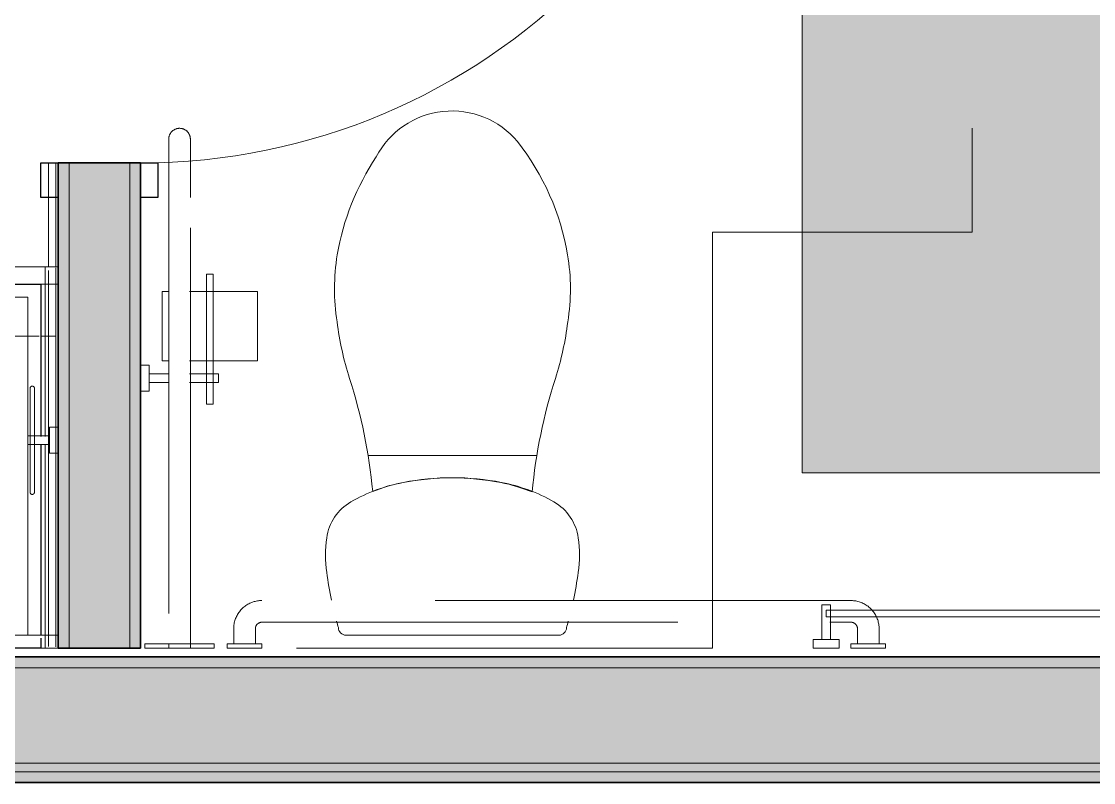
# Model space of a CAD drawing. Header units: inches. Extents: x 6 to 8416, y -388 to 6104.
# Drawn here: x 6377.9 to 6439.8, y 1568.9 to 1612.9 of the extents above; entities that cross this region are included whole.
import ezdxf

# ---------------------------------------------------------------- set-up
doc = ezdxf.new("R2010")
doc.units = ezdxf.units.IN
doc.header["$MEASUREMENT"] = 0
doc.linetypes.add('Dash 1_16_', pattern=[48, 24, -24])
doc.linetypes.add('Hidden 1_16_', pattern=[36, 24, -12])
for name, color, linetype, lineweight in [('A-DOOR', 31, 'Continuous', 18), ('A-DOOR-FRAM', 31, 'Continuous', 25), ('A-GENM', 13, 'Continuous', 18), ('A-ROOM', 32, 'Continuous', 13), ('A-WALL', 113, 'Continuous', 25), ('A-WALL-PATT', 111, 'Continuous', 35), ('I-WALL', 2, 'Continuous', 25), ('P-SANR-FIXT', 6, 'Continuous', 18), ('Q-CASE', 31, 'Continuous', 18), ('Q-SPCQ', 91, 'Continuous', 18)]:
    doc.layers.add(name, color=color, linetype=linetype, lineweight=lineweight)

# ---------------------------------------------------------------- blocks, each defined once
blk = doc.blocks.new('PL BA Toilet-Unit-Two Piece-ICC ADA-AM - ICC Type B_ Front _ Side Approach_ Swing Up Bar-V585-LEVEL 3 - PLAN Copy 1 Copy 1')
at = {"layer": 'A-GENM', "linetype": 'Hidden 1_16_', "lineweight": 9}
for p, q in [((48, 66), (48, 24)), ((0, 64), (0, 28)), ((0, 28), (0, 26)), ((0, 26), (0, 0)), ((33, 24), (33, 0)), ((33, 24), (48, 24)), ((33, 0), (0, 0))]:
    blk.add_line(p, q, dxfattribs=at)
blk = doc.blocks.new('z Nested-Toilet-2 Piece - z Nested-Toilet-2 Piece-2223281-LEVEL 3 - PLAN Copy 1 Copy 1')
at = {"layer": 'P-SANR-FIXT'}
for p, q in [((6.142, -0.75), (-6.142, -0.75)), ((-4.871, -11.127), (4.871, -11.127))]:
    blk.add_line(p, q, dxfattribs=at)
for centre, radius, start, end in [((15.604, -7.568), 23.085, 163.96347, 164.9127), ((-6.142, -1.191), 0.441, 90, 180), ((6.142, -1.191), 0.441, 360, 90), ((-15.604, -7.568), 23.085, 15.0873, 16.03653), ((15.604, -7.568), 23.085, 168, 172.03653), ((-15.604, -7.568), 23.085, 7.96347, 12), ((-0.11, -5.37), 7.218, 172.03653, 187.96347), ((0.11, -5.37), 7.218, 352.03653, 7.96347), ((-4.438, -5.975), 2.848, 187.96347, 240.03653), ((4.438, -5.975), 2.848, 299.96347, 352.03653), ((-1.009, -0.027), 9.713, 240.03653, 259.16223), ((1.009, -0.027), 9.713, 280.83777, 299.96347), ((-35.243, -6.16), 30.776, 342.20163, 354.66929), ((-0.935, -0.044), 9.694, 247.78695, 259.00274), ((1.014, -0.023), 9.709, 280.88948, 291.6938), ((35.243, -6.16), 30.776, 185.37772, 197.79837), ((0, 4.969), 14.81, 258.96223, 281.03777), ((0.023, 4.972), 14.801, 259.06665, 281.00376), ((10.95, -20.977), 17.735, 162.23796, 173.05026), ((-10.95, -20.977), 17.735, 6.94974, 17.76204), ((5.191, -20.738), 11.999, 170.85857, 189.41128), ((-5.191, -20.738), 11.999, 350.58872, 9.14143), ((7.716, -20.256), 14.569, 189.65703, 218.04413), ((-7.716, -20.256), 14.569, 326.24483, 350.34297), ((0.025, -26.068), 4.932, 219.93666, 332.42756)]:
    blk.add_arc(centre, radius, start, end, dxfattribs=at)
blk = doc.blocks.new('z Nested-Toilet Grab Bars - z Nested-Toilet Grab Bars-V586-LEVEL 3 - PLAN Copy 1 Copy 1')
at = {"layer": 'A-GENM', "linetype": 'Dash 1_16_', "lineweight": 9}
for p, q in [((-41, 0), (-43, 0)), ((-41, 0), (-43, 0)), ((-5, 0), (-7, 0)), ((-5, 0), (-7, 0)), ((-2.854, 0), (-4.25, 0)), ((-4.25, 0), (-0.25, 0)), ((-4.25, 0), (-4.25, -0.25)), ((-4.25, 0), (-4.25, -0.25)), ((-2.854, 0), (-2.875, 0)), ((-2.25, 0), (-2.875, 0)), ((-2.25, 0), (-2.875, 0)), ((-2.854, 0), (-2.875, 0)), ((-2.791, 0), (-2.854, 0)), ((-2.791, 0), (-2.854, 0)), ((-2.692, 0), (-2.791, 0)), ((-2.692, 0), (-2.791, 0)), ((-2.562, 0), (-2.692, 0)), ((-2.562, 0), (-2.692, 0)), ((-2.412, 0), (-2.562, 0)), ((-2.412, 0), (-2.562, 0)), ((-2.25, 0), (-2.412, 0)), ((-2.25, 0), (-2.412, 0)), ((-2.088, 0), (-2.25, 0)), ((-1.625, 0), (-2.25, 0)), ((-1.625, 0), (-2.25, 0)), ((-2.088, 0), (-2.25, 0)), ((-1.937, 0), (-2.088, 0)), ((-1.937, 0), (-2.088, 0)), ((-1.808, 0), (-1.937, 0)), ((-1.808, 0), (-1.937, 0)), ((-1.709, 0), (-1.808, 0)), ((-1.709, 0), (-1.808, 0)), ((-1.646, 0), (-1.709, 0)), ((-1.646, 0), (-1.709, 0)), ((-0.25, 0), (-1.646, 0)), ((-1.625, 0), (-1.646, 0)), ((-1.625, 0), (-1.646, 0)), ((-0.25, 0), (-0.25, -0.25)), ((-0.25, -0.25), (-0.25, 0)), ((-43, 0), (-43, -0.25)), ((-43, -0.25), (-41, -0.25)), ((-43, -0.25), (-41, -0.25)), ((-42.625, -0.25), (-42.625, -1.125)), ((-41.375, -0.25), (-42.625, -0.25)), ((-41.375, -0.25), (-42.625, -0.25)), ((-41.375, -1.125), (-41.375, -0.25)), ((-41, -0.25), (-41, 0)), ((-7, 0), (-7, -0.25)), ((-7, -0.25), (-5, -0.25)), ((-7, -0.25), (-5, -0.25)), ((-6.625, -0.25), (-6.625, -1.125)), ((-5.375, -0.25), (-6.625, -0.25)), ((-5.375, -0.25), (-6.625, -0.25)), ((-5.375, -1.125), (-5.375, -0.25)), ((-5, -0.25), (-5, 0)), ((-0.25, -0.25), (-4.25, -0.25)), ((-4.25, -0.25), (-2.854, -0.25)), ((-2.875, 0), (-2.875, -0.25)), ((-2.875, 0), (-2.875, -0.25)), ((-2.875, -0.25), (-2.875, -26)), ((-2.875, -0.25), (-2.875, -26)), ((-1.647, -0.25), (-0.25, -0.25)), ((-1.625, -0.25), (-1.625, 0)), ((-1.625, -0.25), (-1.625, 0)), ((-1.625, -26), (-1.625, -0.25)), ((-1.625, -26), (-1.625, -0.25)), ((-42.47, -1.817), (-42.441, -1.875)), ((-39.779, -1.5), (-41, -1.5)), ((-7, -1.5), (-39.346, -1.5)), ((-42.441, -1.875), (-42.41, -1.932)), ((-42.41, -1.932), (-42.377, -1.988)), ((-42.377, -1.988), (-42.341, -2.043)), ((-42.341, -2.043), (-42.303, -2.095)), ((-42.303, -2.095), (-42.264, -2.147)), ((-42.264, -2.147), (-42.222, -2.197)), ((-41, -2.75), (-7, -2.75))]:
    blk.add_line(p, q, dxfattribs=at)
at = {"layer": 'A-GENM', "linetype": 'Dash 1_16_', "lineweight": 9, "flags": 128}
for points in [[(-42.625, -1.125), (-42.624, -1.19), (-42.62, -1.255), (-42.613, -1.32), (-42.604, -1.384), (-42.593, -1.448), (-42.578, -1.511), (-42.562, -1.574), (-42.543, -1.636), (-42.521, -1.697), (-42.497, -1.758), (-42.47, -1.817)], [(-41, -1.5), (-41.015, -1.5), (-41.03, -1.499), (-41.045, -1.497), (-41.06, -1.495), (-41.075, -1.493), (-41.089, -1.489), (-41.104, -1.485), (-41.118, -1.481), (-41.132, -1.476), (-41.146, -1.47), (-41.16, -1.464), (-41.173, -1.458), (-41.186, -1.45), (-41.199, -1.443), (-41.212, -1.435), (-41.224, -1.426), (-41.236, -1.417), (-41.247, -1.407), (-41.258, -1.397), (-41.269, -1.386), (-41.279, -1.375), (-41.289, -1.364), (-41.298, -1.352), (-41.307, -1.34), (-41.316, -1.328), (-41.323, -1.315), (-41.331, -1.302), (-41.338, -1.288), (-41.344, -1.275), (-41.35, -1.261), (-41.355, -1.247), (-41.359, -1.233), (-41.363, -1.218), (-41.367, -1.203), (-41.37, -1.189), (-41.372, -1.174), (-41.373, -1.159), (-41.375, -1.144), (-41.375, -1.129), (-41.375, -1.125)], [(-6.625, -1.125), (-6.625, -1.14), (-6.626, -1.155), (-6.628, -1.17), (-6.63, -1.185), (-6.632, -1.2), (-6.636, -1.214), (-6.64, -1.229), (-6.644, -1.243), (-6.649, -1.257), (-6.655, -1.271), (-6.661, -1.285), (-6.667, -1.298), (-6.675, -1.311), (-6.682, -1.324), (-6.69, -1.337), (-6.699, -1.349), (-6.708, -1.361), (-6.718, -1.372), (-6.728, -1.383), (-6.739, -1.394), (-6.75, -1.404), (-6.761, -1.414), (-6.773, -1.423), (-6.785, -1.432), (-6.797, -1.441), (-6.81, -1.448), (-6.823, -1.456), (-6.837, -1.463), (-6.85, -1.469), (-6.864, -1.475), (-6.878, -1.48), (-6.892, -1.484), (-6.907, -1.488), (-6.922, -1.492), (-6.936, -1.495), (-6.951, -1.497), (-6.966, -1.498), (-6.981, -1.5), (-6.996, -1.5), (-7, -1.5)], [(-7, -2.75), (-6.935, -2.749), (-6.87, -2.745), (-6.805, -2.738), (-6.741, -2.729), (-6.677, -2.718), (-6.614, -2.703), (-6.551, -2.687), (-6.489, -2.668), (-6.428, -2.646), (-6.367, -2.622), (-6.308, -2.595), (-6.25, -2.566), (-6.193, -2.535), (-6.137, -2.502), (-6.082, -2.466), (-6.03, -2.428), (-5.978, -2.389), (-5.928, -2.347), (-5.881, -2.303), (-5.834, -2.257), (-5.79, -2.21), (-5.748, -2.16), (-5.707, -2.109), (-5.669, -2.057), (-5.633, -2.003), (-5.599, -1.948), (-5.567, -1.891), (-5.537, -1.833), (-5.51, -1.774), (-5.485, -1.714), (-5.463, -1.653), (-5.443, -1.591), (-5.426, -1.528), (-5.411, -1.465), (-5.399, -1.401), (-5.389, -1.337), (-5.382, -1.272), (-5.377, -1.208), (-5.375, -1.143), (-5.375, -1.125)], [(-42.222, -2.197), (-42.178, -2.244), (-42.132, -2.291), (-42.085, -2.335), (-42.035, -2.377), (-41.984, -2.418), (-41.932, -2.456), (-41.878, -2.492), (-41.823, -2.526), (-41.766, -2.558), (-41.708, -2.588), (-41.649, -2.615), (-41.589, -2.64), (-41.528, -2.662), (-41.466, -2.682), (-41.403, -2.699), (-41.34, -2.714), (-41.276, -2.726), (-41.212, -2.736), (-41.147, -2.743), (-41.083, -2.748), (-41.018, -2.75), (-41, -2.75)], [(-2.875, -29.375), (-2.875, -29.372), (-2.875, -29.364), (-2.875, -29.351), (-2.875, -29.332), (-2.875, -29.308), (-2.875, -29.278), (-2.875, -29.244), (-2.875, -29.204), (-2.875, -29.159), (-2.875, -29.109), (-2.875, -29.054), (-2.875, -28.994), (-2.875, -28.929), (-2.875, -28.859), (-2.875, -28.786), (-2.875, -28.707), (-2.875, -28.624), (-2.875, -28.537), (-2.875, -28.446), (-2.875, -28.351), (-2.875, -28.253), (-2.875, -28.15), (-2.875, -28.045), (-2.875, -27.936), (-2.875, -27.824), (-2.875, -27.708), (-2.875, -27.591), (-2.875, -27.47), (-2.875, -27.348), (-2.875, -27.223), (-2.875, -27.096), (-2.875, -26.968), (-2.875, -26.838), (-2.875, -26.706), (-2.875, -26.574), (-2.875, -26.44), (-2.875, -26.306), (-2.875, -26.171), (-2.875, -26.036), (-2.875, -26)], [(-2.875, -26), (-2.875, -26.135), (-2.875, -26.27), (-2.875, -26.404), (-2.875, -26.538), (-2.875, -26.671), (-2.875, -26.802), (-2.875, -26.933), (-2.875, -27.062), (-2.875, -27.189), (-2.875, -27.314), (-2.875, -27.438), (-2.875, -27.559), (-2.875, -27.677), (-2.875, -27.793), (-2.875, -27.906), (-2.875, -28.016), (-2.875, -28.122), (-2.875, -28.225), (-2.875, -28.325), (-2.875, -28.421), (-2.875, -28.513), (-2.875, -28.601), (-2.875, -28.685), (-2.875, -28.765), (-2.875, -28.84), (-2.875, -28.911), (-2.875, -28.977), (-2.875, -29.038), (-2.875, -29.094), (-2.875, -29.146), (-2.875, -29.192), (-2.875, -29.233), (-2.875, -29.269), (-2.875, -29.3), (-2.875, -29.326), (-2.875, -29.346), (-2.875, -29.361), (-2.875, -29.371), (-2.875, -29.375)], [(-1.625, -29.375), (-1.625, -29.372), (-1.625, -29.364), (-1.625, -29.351), (-1.625, -29.332), (-1.625, -29.308), (-1.625, -29.278), (-1.625, -29.244), (-1.625, -29.204), (-1.625, -29.159), (-1.625, -29.109), (-1.625, -29.054), (-1.625, -28.994), (-1.625, -28.929), (-1.625, -28.859), (-1.625, -28.786), (-1.625, -28.707), (-1.625, -28.624), (-1.625, -28.537), (-1.625, -28.446), (-1.625, -28.351), (-1.625, -28.253), (-1.625, -28.15), (-1.625, -28.045), (-1.625, -27.936), (-1.625, -27.824), (-1.625, -27.708), (-1.625, -27.591), (-1.625, -27.47), (-1.625, -27.348), (-1.625, -27.223), (-1.625, -27.096), (-1.625, -26.968), (-1.625, -26.838), (-1.625, -26.706), (-1.625, -26.574), (-1.625, -26.44), (-1.625, -26.306), (-1.625, -26.171), (-1.625, -26.036), (-1.625, -26)], [(-1.625, -26), (-1.625, -26.135), (-1.625, -26.27), (-1.625, -26.404), (-1.625, -26.538), (-1.625, -26.671), (-1.625, -26.802), (-1.625, -26.933), (-1.625, -27.062), (-1.625, -27.189), (-1.625, -27.314), (-1.625, -27.438), (-1.625, -27.559), (-1.625, -27.677), (-1.625, -27.793), (-1.625, -27.906), (-1.625, -28.016), (-1.625, -28.122), (-1.625, -28.225), (-1.625, -28.325), (-1.625, -28.421), (-1.625, -28.513), (-1.625, -28.601), (-1.625, -28.685), (-1.625, -28.765), (-1.625, -28.84), (-1.625, -28.911), (-1.625, -28.977), (-1.625, -29.038), (-1.625, -29.094), (-1.625, -29.146), (-1.625, -29.192), (-1.625, -29.233), (-1.625, -29.269), (-1.625, -29.3), (-1.625, -29.326), (-1.625, -29.346), (-1.625, -29.361), (-1.625, -29.371), (-1.625, -29.375)], [(-2.25, -30), (-2.275, -30), (-2.3, -29.998), (-2.325, -29.996), (-2.35, -29.992), (-2.374, -29.988), (-2.399, -29.982), (-2.423, -29.976), (-2.447, -29.968), (-2.47, -29.96), (-2.493, -29.951), (-2.516, -29.94), (-2.539, -29.929), (-2.561, -29.917), (-2.582, -29.905), (-2.603, -29.891), (-2.623, -29.876), (-2.643, -29.861), (-2.662, -29.845), (-2.681, -29.828), (-2.698, -29.81), (-2.715, -29.792), (-2.732, -29.773), (-2.747, -29.754), (-2.762, -29.733), (-2.776, -29.713), (-2.789, -29.691), (-2.801, -29.67), (-2.813, -29.647), (-2.823, -29.625), (-2.833, -29.601), (-2.841, -29.578), (-2.849, -29.554), (-2.855, -29.53), (-2.861, -29.506), (-2.866, -29.481), (-2.87, -29.457), (-2.872, -29.432), (-2.874, -29.407), (-2.875, -29.382), (-2.875, -29.375)], [(-1.625, -29.375), (-1.625, -29.4), (-1.627, -29.425), (-1.629, -29.45), (-1.633, -29.475), (-1.637, -29.499), (-1.643, -29.524), (-1.649, -29.548), (-1.657, -29.572), (-1.665, -29.595), (-1.674, -29.618), (-1.685, -29.641), (-1.696, -29.664), (-1.708, -29.686), (-1.72, -29.707), (-1.734, -29.728), (-1.749, -29.748), (-1.764, -29.768), (-1.78, -29.787), (-1.797, -29.806), (-1.815, -29.823), (-1.833, -29.84), (-1.852, -29.857), (-1.871, -29.872), (-1.892, -29.887), (-1.912, -29.901), (-1.934, -29.914), (-1.955, -29.926), (-1.978, -29.938), (-2, -29.948), (-2.024, -29.958), (-2.047, -29.966), (-2.071, -29.974), (-2.095, -29.98), (-2.119, -29.986), (-2.144, -29.991), (-2.168, -29.995), (-2.193, -29.997), (-2.218, -29.999), (-2.243, -30), (-2.25, -30)]]:
    blk.add_lwpolyline(points, dxfattribs=at)
blk = doc.blocks.new('GM Clearance-Rect-AM - 30_ x 48_  - A117 2017 Existing _ Type B _ A117 2009 _ CBC-V587-LEVEL 3 - PLAN Copy 1 Copy 1')
at = {"layer": 'A-GENM', "linetype": 'Hidden 1_16_', "lineweight": 9, "transparency": 33554560}
h = blk.add_hatch(color=256, dxfattribs=at)
h.paths.add_polyline_path([(15, 0), (14.865, 4.705), (14.159, 7.141), (12.32, 14.947), (11.787, 18.299), (11.214, 24.639), (11.148, 30.645), (11.479, 35.998), (12.278, 41.836), (13.485, 47.308), (13.485, 48), (-15, 48), (-15, 0), (14.865, 0)])
h.paths.add_polyline_path([(15, 7.775), (15, 48), (14.667, 48), (13.728, 44.092), (12.765, 38.451), (12.231, 32.814), (12.1, 27.633), (12.448, 21.317), (13.252, 15.39), (14.486, 9.664), (14.989, 7.815)])
at = {"layer": 'A-GENM', "linetype": 'Hidden 1_16_', "lineweight": 9}
for p, q in [((-15, 48), (-15, 0)), ((-15, 48), (-15, 0)), ((-15, 0), (-15, 40.687)), ((-15, 0), (15, 0)), ((-15, 0), (15, 0)), ((15, 0), (-15, 0))]:
    blk.add_line(p, q, dxfattribs=at)
blk = doc.blocks.new('SE BA Toilet Paper Holder-AM - 6_ W x 4 1_2_ D_ 19_ AFF-V589-LEVEL 3 - PLAN Copy 1 Copy 1')
at = {"layer": 'Q-SPCQ'}
for p, q in [((-1, 6.75), (-5, 6.75)), ((-5, 6.75), (-5, 2.833)), ((-5, 6.75), (-5, 6.656)), ((-5, 6.656), (-5, 6.382)), ((-5, 6.382), (-5, 5.945)), ((-1, 6.656), (-1, 6.75)), ((-1, 2.823), (-1, 6.75)), ((-1, 6.382), (-1, 6.656)), ((-1, 5.945), (-1, 6.382)), ((-5, 5.945), (-5, 5.375)), ((-1, 5.375), (-1, 5.945)), ((-5, 5.375), (-5, 4.712)), ((-1, 4.712), (-1, 5.375)), ((-5, 4.574), (-5, 4.594)), ((-5, 4.574), (-5, 4.594)), ((-5, 4.514), (-5, 4.574)), ((-5, 4.514), (-5, 4.574)), ((-5, 4.42), (-5, 4.514)), ((-5, 4.42), (-5, 4.514)), ((-5, 4.297), (-5, 4.42)), ((-5, 4.297), (-5, 4.42)), ((-1, 4.594), (-1, 4.574)), ((-1, 4.594), (-1, 4.574)), ((-1, 4.574), (-1, 4.514)), ((-1, 4.574), (-1, 4.514)), ((-1, 4.514), (-1, 4.42)), ((-1, 4.514), (-1, 4.42)), ((-1, 4.42), (-1, 4.297)), ((-1, 4.42), (-1, 4.297)), ((-0.25, 4.5), (-0.25, 2.829)), ((-0.25, 4.5), (0, 4.5)), ((-0.217, 4.5), (0, 4.5)), ((0, 4.5), (0.217, 4.5)), ((0, 4.5), (0.25, 4.5)), ((0.25, 2.828), (0.25, 4.5)), ((-5, 4.187), (-6, 4.187)), ((-6, 4.187), (-6, 4)), ((-6, 4.162), (-6, 4.133)), ((-6, 4.133), (-6, 4.094)), ((-6, 4.094), (-6, 4.049)), ((-6, 4.049), (-6, 4)), ((-6, 4), (-6, 3.951)), ((-6, 4), (-6, 3.812)), ((-6, 3.951), (-6, 3.906)), ((-6, 3.906), (-6, 3.867)), ((-6, 3.867), (-6, 3.838)), ((-6, 3.812), (-5, 3.812)), ((-5, 4.154), (-5, 4.297)), ((-5, 4.154), (-5, 4.297)), ((-1, 4.187), (-5, 4.187)), ((-5, 3.846), (-5, 4.154)), ((-5, 4), (-5, 4.154)), ((-5, 3.846), (-5, 4)), ((-5, 3.703), (-5, 3.846)), ((-5, 3.703), (-5, 3.846)), ((-5, 3.812), (-1, 3.812)), ((-1, 4.297), (-1, 4.154)), ((-1, 4.297), (-1, 4.154)), ((0.25, 4.187), (-1, 4.187)), ((-1, 4.154), (-1, 4)), ((-1, 4.154), (-1, 3.846)), ((-1, 4), (-1, 3.846)), ((-1, 3.846), (-1, 3.703)), ((-1, 3.846), (-1, 3.703)), ((-1, 3.812), (0.25, 3.812)), ((1.5, 4.187), (0.25, 4.187)), ((0.25, 3.812), (1.5, 3.812)), ((1.5, 4), (1.5, 4.187)), ((1.5, 3.812), (1.5, 4)), ((-5, 3.58), (-5, 3.703)), ((-5, 3.58), (-5, 3.703)), ((-5, 3.486), (-5, 3.58)), ((-5, 3.486), (-5, 3.58)), ((-5, 3.426), (-5, 3.486)), ((-5, 3.426), (-5, 3.486)), ((-5, 3.406), (-5, 3.426)), ((-5, 3.406), (-5, 3.426)), ((-5, 3.288), (-5, 2.833)), ((-1, 3.703), (-1, 3.58)), ((-1, 3.703), (-1, 3.58)), ((-1, 3.58), (-1, 3.486)), ((-1, 3.58), (-1, 3.486)), ((-1, 3.486), (-1, 3.426)), ((-1, 3.486), (-1, 3.426)), ((-1, 3.426), (-1, 3.406)), ((-1, 3.426), (-1, 3.406)), ((-1, 2.823), (-1, 3.288)), ((-5, 1.618), (-5, 1.25)), ((-5, 1.618), (-5, 1.344)), ((-5, 1.344), (-5, 1.25)), ((-5, 1.25), (-1, 1.25)), ((-1, 1.344), (-1, 1.618)), ((-1, 1.25), (-1, 1.618)), ((-1, 1.25), (-1, 1.344)), ((-0.25, 1.646), (-0.25, 0.5)), ((0.25, 0.5), (0.25, 1.646)), ((-0.75, 0.5), (-0.75, 0)), ((0, 0.5), (-0.75, 0.5)), ((0, 0.5), (-0.25, 0.5)), ((0, 0.5), (-0.236, 0.5)), ((0, 0.5), (-0.217, 0.5)), ((0.217, 0.5), (0, 0.5)), ((0.25, 0.5), (0, 0.5)), ((0.236, 0.5), (0, 0.5)), ((0.75, 0.5), (0, 0.5)), ((0.75, 0), (0.75, 0.5)), ((-0.53, 0), (-0.75, 0)), ((-0.53, 0), (-0.75, 0)), ((0, 0), (-0.53, 0)), ((0, 0), (-0.53, 0)), ((0.53, 0), (0, 0)), ((0.53, 0), (0, 0)), ((0.75, 0), (0.53, 0)), ((0.75, 0), (0.53, 0))]:
    blk.add_line(p, q, dxfattribs=at)
blk = doc.blocks.new('SE BA Towel Bar-AM - 2_-0_ W x 2 1_2_ D_ 48_ AFF-V590-LEVEL 3 - PLAN Copy 1 Copy 1')
at = {"layer": 'Q-SPCQ'}
for p, q in [((-12.25, 2.5), (-12.25, 0.5)), ((-12.25, 2.5), (-12, 2.5)), ((-12.217, 2.5), (-12, 2.5)), ((-12, 2.5), (-11.783, 2.5)), ((-12, 2.5), (-11.75, 2.5)), ((-11.75, 0.5), (-11.75, 2.5)), ((11.75, 2.5), (11.75, 0.5)), ((11.75, 2.5), (12, 2.5)), ((11.783, 2.5), (12, 2.5)), ((12, 2.5), (12.217, 2.5)), ((12, 2.5), (12.25, 2.5)), ((12.25, 0.5), (12.25, 2.5)), ((12, 2.187), (-12, 2.187)), ((-12, 2.187), (-12, 2.181)), ((-12, 2.187), (-12, 1.812)), ((-12, 2.181), (-12, 2.162)), ((-12, 2.162), (-12, 2.133)), ((-12, 2.133), (-12, 2.094)), ((-12, 2.094), (-12, 2.049)), ((-12, 2.049), (-12, 2)), ((-12, 2), (-12, 1.951)), ((-12, 1.951), (-12, 1.906)), ((-12, 1.906), (-12, 1.867)), ((-12, 1.867), (-12, 1.838)), ((12, 1.812), (12, 2.187)), ((12, 2.181), (12, 2.187)), ((12, 2.162), (12, 2.181)), ((12, 2.133), (12, 2.162)), ((12, 2.094), (12, 2.133)), ((12, 2.049), (12, 2.094)), ((12, 2), (12, 2.049)), ((12, 1.951), (12, 2)), ((12, 1.906), (12, 1.951)), ((12, 1.867), (12, 1.906)), ((12, 1.838), (12, 1.867)), ((-12, 1.838), (-12, 1.819)), ((-12, 1.819), (-12, 1.812)), ((-12, 1.812), (12, 1.812)), ((12, 1.819), (12, 1.838)), ((12, 1.812), (12, 1.819)), ((-12.75, 0.5), (-12.75, 0)), ((-12, 0.5), (-12.75, 0.5)), ((-12, 0.5), (-12.25, 0.5)), ((-12, 0.5), (-12.236, 0.5)), ((-12, 0.5), (-12.217, 0.5)), ((-11.783, 0.5), (-12, 0.5)), ((-11.75, 0.5), (-12, 0.5)), ((-11.764, 0.5), (-12, 0.5)), ((-11.25, 0.5), (-12, 0.5)), ((-11.25, 0), (-11.25, 0.5)), ((11.25, 0.5), (11.25, 0)), ((12, 0.5), (11.25, 0.5)), ((12, 0.5), (11.75, 0.5)), ((12, 0.5), (11.764, 0.5)), ((12, 0.5), (11.783, 0.5)), ((12.217, 0.5), (12, 0.5)), ((12.25, 0.5), (12, 0.5)), ((12.236, 0.5), (12, 0.5)), ((12.75, 0.5), (12, 0.5)), ((12.75, 0), (12.75, 0.5)), ((-12, 0), (-12.75, 0)), ((-11.25, 0), (-12, 0)), ((12, 0), (11.25, 0)), ((12.75, 0), (12, 0))]:
    blk.add_line(p, q, dxfattribs=at)
blk = doc.blocks.new('GM BA Vanity-Double - Lav Cab-Drawers-Lav Cab-ICC ADA-AM - Type B Opt_ A - 33_ Lav Cab_15_ Drawer_33_ Lav Cab-19125548-LEVEL 3 - PLAN Copy 1 Copy 1')
at = {"layer": 'A-GENM'}
for p, q in [((0.75, 0), (0, 0)), ((0, 0), (0, -0.75)), ((0, 0), (0.75, 0)), ((0, -0.75), (0, 0)), ((83, 0), (0, 0)), ((0, 0), (0, -0.75)), ((0, -0.75), (0, 0)), ((0, 0), (0.75, 0)), ((0.75, 0), (0, 0)), ((0, 0), (0, -22)), ((0, -0.75), (0, 0)), ((0, 0), (0.75, 0)), ((82.25, 0), (0.75, 0)), ((0.75, 0), (82.25, 0)), ((0.75, 0), (82.25, 0)), ((0.75, -11.783), (0.75, 0)), ((0.75, 0), (0.75, -0.75)), ((0, -0.75), (0, -22)), ((0, -22), (0, -0.75)), ((0, -0.75), (83, -0.75)), ((0.75, -0.75), (0, -0.75)), ((0, -22), (0, -0.75)), ((82.25, -0.75), (0.75, -0.75)), ((0.75, -0.75), (0.75, -11.783)), ((0.75, -22), (0.75, -12.217)), ((0.75, -12.217), (0.75, -22)), ((0, -22), (0.75, -22)), ((0.75, -22), (0, -22)), ((0, -22), (0.75, -22)), ((0.75, -22), (0, -22)), ((0.75, -22), (82.25, -22)), ((82.25, -22), (0.75, -22))]:
    blk.add_line(p, q, dxfattribs=at)
blk = doc.blocks.new('Unit-Single-Flush-ICC ADA-AM - 36_ x 84_-NR _U-BA _ BATH_-V598-LEVEL 3 - PLAN Copy 1 Copy 1')
at = {"layer": 'A-DOOR'}
for p, q in [((16.25, -2.375), (18, -2.375)), ((16.25, -2.375), (16.25, -38.375)), ((18, -2.375), (18, -38.375)), ((16.25, -38.375), (18, -38.375))]:
    blk.add_line(p, q, dxfattribs=at)
at = {"layer": 'A-DOOR', "lineweight": 9}
blk.add_arc((18, -2.375), 36, 180, 270, dxfattribs=at)
at = {"layer": 'A-DOOR-FRAM'}
for p, q in [((-20, 2.375), (-20, 3.375)), ((-20, 3.375), (-18, 3.375)), ((-18, 3.375), (-18, 2.375)), ((18, 2.375), (18, 3.375)), ((18, 3.375), (20, 3.375)), ((20, 3.375), (20, 2.375)), ((-18, 2.375), (-20, 2.375)), ((20, 2.375), (18, 2.375)), ((-20, -2.375), (-18, -2.375)), ((-20, -3.375), (-20, -2.375)), ((-18, -2.375), (-18, -3.375)), ((18, -2.375), (20, -2.375)), ((18, -3.375), (18, -2.375)), ((20, -2.375), (20, -3.375)), ((-18, -3.375), (-20, -3.375)), ((20, -3.375), (18, -3.375))]:
    blk.add_line(p, q, dxfattribs=at)
at = {"layer": 'A-DOOR-FRAM', "lineweight": 18}
for p, q in [((-20, 3.375), (-18, 3.375)), ((-20, 3.375), (-20, 2.812)), ((-18, 3.375), (-18, 2.812)), ((18, 3.375), (20, 3.375)), ((18, 3.375), (18, 2.812)), ((20, 3.375), (20, 2.812)), ((-20, 2.812), (-20, 2.508)), ((-18, 2.812), (-18, 2.508)), ((18, 2.812), (18, 2.508)), ((20, 2.812), (20, 2.508)), ((-18, 2.375), (-20, 2.375)), ((20, 2.375), (18, 2.375)), ((-20, -3.375), (-20, -2.375)), ((-20, -2.375), (-18, -2.375)), ((-18, -3.375), (-18, -2.375)), ((18, -3.375), (18, -2.375)), ((18, -2.375), (20, -2.375)), ((20, -3.375), (20, -2.375)), ((-18, -3.375), (-20, -3.375)), ((20, -3.375), (18, -3.375))]:
    blk.add_line(p, q, dxfattribs=at)
blk = doc.blocks.new('CW Var Filler - Toe Kick - AM - W x H x 21_ D-V1381-LEVEL 3 - PLAN Copy 1 Copy 1')
at = {"layer": 'Q-CASE', "lineweight": 9}
for p, q in [((18.621, -18.004), (18.925, -18.004)), ((18.925, -18.004), (19.238, -18.004)), ((19.238, -18.004), (19.488, -18.004)), ((18.488, -21.004), (19.238, -21.004)), ((18.488, -21.004), (19.238, -21.004)), ((19.238, -21.004), (19.488, -21.004)), ((19.238, -21.004), (19.488, -21.004))]:
    blk.add_line(p, q, dxfattribs=at)
blk = doc.blocks.new('CW BA Var LW - Double Doors - AM - W x H x 21_ D - 5 1_2_ Hidden Apron-V1385-LEVEL 3 - PLAN Copy 1 Copy 1')
at = {"layer": 'Q-CASE', "lineweight": 9}
for p, q in [((-14.262, 0), (-14.262, -0.581)), ((-14.262, -0.581), (-14.262, 0)), ((-14.262, 0), (18.738, 0)), ((18.738, 0), (-14.262, 0)), ((18.738, 0), (18.738, -0.75)), ((18.738, -0.75), (18.738, 0)), ((-14.262, 0), (-14.262, -0.581)), ((-14.262, -0.581), (-14.262, 0)), ((-14.262, 0), (18.738, 0)), ((18.738, 0), (-14.262, 0)), ((18.738, 0), (18.738, -0.75)), ((18.738, -0.75), (18.738, 0)), ((-14.262, -0.75), (-14.262, -11.783)), ((-14.262, -11.783), (-14.262, -0.75)), ((-14.262, -0.75), (-14.262, -11.783)), ((-14.262, -11.783), (-14.262, -0.75)), ((-13.512, -0.75), (17.988, -0.75)), ((-13.512, -11.783), (-13.512, -0.75)), ((17.988, -0.75), (-13.512, -0.75)), ((-13.512, -0.75), (-13.512, -11.783)), ((17.988, -0.75), (17.988, -20.25)), ((17.988, -20.25), (17.988, -0.75)), ((18.738, -0.75), (18.738, -21)), ((18.738, -21), (18.738, -0.75)), ((18.738, -0.75), (18.738, -18)), ((18.738, -18), (18.738, -0.75)), ((-14.262, -12.217), (-14.262, -21)), ((-14.262, -21), (-14.262, -12.217)), ((-14.262, -12.217), (-14.262, -18)), ((-14.262, -18), (-14.262, -12.217)), ((-13.512, -12.217), (-13.512, -11.783)), ((-13.512, -11.783), (-13.512, -12.217)), ((-13.512, -20.25), (-13.512, -12.217)), ((-13.512, -12.217), (-13.512, -20.25)), ((-7.209, -18), (-14.151, -18)), ((-7.209, -18), (-14.151, -18)), ((-6.981, -18), (-7.209, -18)), ((-6.981, -18), (-7.209, -18)), ((-6.75, -18), (-6.965, -18)), ((-6.75, -18), (-6.965, -18)), ((-6.068, -18), (-6.702, -18)), ((-6.068, -18), (-6.702, -18)), ((-4.97, -18), (-5.991, -18)), ((-4.97, -18), (-5.991, -18)), ((-3.51, -18), (-4.867, -18)), ((-3.51, -18), (-4.867, -18)), ((-1.762, -18), (-3.387, -18)), ((-1.762, -18), (-3.387, -18)), ((0.186, -18), (-1.625, -18)), ((0.186, -18), (-1.625, -18)), ((2.164, -18), (0.338, -18)), ((2.164, -18), (0.338, -18)), ((4.138, -18), (2.311, -18)), ((4.138, -18), (2.311, -18)), ((6.1, -18), (4.289, -18)), ((6.1, -18), (4.289, -18)), ((7.862, -18), (6.238, -18)), ((7.862, -18), (6.238, -18)), ((9.342, -18), (7.986, -18)), ((9.342, -18), (7.986, -18)), ((10.466, -18), (9.445, -18)), ((10.466, -18), (9.445, -18)), ((11.177, -18), (10.544, -18)), ((11.177, -18), (10.544, -18)), ((11.44, -18), (11.225, -18)), ((11.44, -18), (11.225, -18)), ((11.685, -18), (11.456, -18)), ((11.685, -18), (11.456, -18)), ((18.627, -18), (11.685, -18)), ((18.627, -18), (11.685, -18)), ((17.988, -20.25), (-13.512, -20.25)), ((-13.512, -20.25), (17.988, -20.25)), ((18.738, -21), (-14.262, -21)), ((18.738, -21), (-14.262, -21)), ((-14.262, -21), (18.738, -21))]:
    blk.add_line(p, q, dxfattribs=at)
at = {"layer": 'Q-CASE', "lineweight": 25}
for p, q in [((-14.262, -0.581), (-14.262, 0)), ((-14.262, 0), (18.738, 0)), ((18.738, 0), (18.738, -0.75)), ((-14.262, -11.783), (-14.262, -0.75)), ((18.738, -0.75), (18.738, -21)), ((-14.262, -21), (-14.262, -12.217)), ((18.738, -21), (-14.262, -21))]:
    blk.add_line(p, q, dxfattribs=at)
blk = doc.blocks.new('SE BA Towel Ring-AM - 6_ Dia_ x 1 3_4_ D_ 52_ AFF-1978645-LEVEL 3 - PLAN Copy 1 Copy 1')
at = {"layer": 'Q-SPCQ'}
for p, q in [((-0.75, 0), (-0.75, -0.5)), ((0.75, -0.5), (0.75, 0)), ((-0.75, 0), (0, 0)), ((-0.75, -0.5), (0, -0.5)), ((-0.25, -0.5), (-0.25, -1.75)), ((-0.25, -0.5), (0, -0.5)), ((-0.236, -0.5), (0, -0.5)), ((-0.217, -0.5), (0, -0.5)), ((0, 0), (0.75, 0)), ((0, -0.5), (0.217, -0.5)), ((0, -0.5), (0.25, -0.5)), ((0, -0.5), (0.236, -0.5)), ((0, -0.5), (0.75, -0.5)), ((0.25, -1.75), (0.25, -0.5)), ((0, -1.75), (-0.25, -1.75)), ((0, -1.75), (-0.217, -1.75)), ((-0.088, -1.625), (-0.207, -1.625)), ((0.032, -1.625), (-0.088, -1.625)), ((0.217, -1.75), (0, -1.75)), ((0.25, -1.75), (0, -1.75)), ((0.152, -1.625), (0.032, -1.625)), ((0.088, -1.375), (0.207, -1.375)), ((0.272, -1.625), (0.152, -1.625))]:
    blk.add_line(p, q, dxfattribs=at)
at = {"layer": 'Q-SPCQ', "flags": 128}
for points in [[(-3.125, -1.5), (-3.125, -1.495), (-3.125, -1.49), (-3.124, -1.485), (-3.123, -1.48), (-3.122, -1.475), (-3.121, -1.47), (-3.12, -1.465), (-3.119, -1.461), (-3.117, -1.456), (-3.115, -1.451), (-3.113, -1.447), (-3.111, -1.442), (-3.108, -1.438), (-3.106, -1.434), (-3.103, -1.429), (-3.1, -1.425), (-3.097, -1.421), (-3.094, -1.418), (-3.091, -1.414), (-3.087, -1.41), (-3.083, -1.407), (-3.08, -1.404), (-3.076, -1.401), (-3.072, -1.398), (-3.068, -1.395), (-3.063, -1.392), (-3.059, -1.39), (-3.054, -1.388), (-3.05, -1.385), (-3.045, -1.384), (-3.041, -1.382), (-3.036, -1.38), (-3.031, -1.379), (-3.026, -1.378), (-3.021, -1.377), (-3.016, -1.376), (-3.011, -1.376), (-3.006, -1.375), (-3.001, -1.375), (-3, -1.375)], [(-3, -1.625), (-3.005, -1.625), (-3.01, -1.625), (-3.015, -1.624), (-3.02, -1.623), (-3.025, -1.622), (-3.03, -1.621), (-3.035, -1.62), (-3.039, -1.619), (-3.044, -1.617), (-3.049, -1.615), (-3.053, -1.613), (-3.058, -1.611), (-3.062, -1.608), (-3.066, -1.606), (-3.071, -1.603), (-3.075, -1.6), (-3.079, -1.597), (-3.082, -1.594), (-3.086, -1.591), (-3.09, -1.587), (-3.093, -1.583), (-3.096, -1.58), (-3.099, -1.576), (-3.102, -1.572), (-3.105, -1.568), (-3.108, -1.563), (-3.11, -1.559), (-3.112, -1.554), (-3.115, -1.55), (-3.116, -1.545), (-3.118, -1.541), (-3.12, -1.536), (-3.121, -1.531), (-3.122, -1.526), (-3.123, -1.521), (-3.124, -1.516), (-3.124, -1.511), (-3.125, -1.506), (-3.125, -1.501), (-3.125, -1.5)], [(-3, -1.375), (-2.998, -1.375), (-2.99, -1.375), (-2.978, -1.375), (-2.962, -1.375), (-2.94, -1.375), (-2.914, -1.375), (-2.883, -1.375), (-2.848, -1.375), (-2.808, -1.375), (-2.763, -1.375), (-2.714, -1.375), (-2.661, -1.375), (-2.603, -1.375), (-2.542, -1.375), (-2.476, -1.375), (-2.406, -1.375), (-2.333, -1.375), (-2.255, -1.375), (-2.175, -1.375), (-2.09, -1.375), (-2.002, -1.375), (-1.911, -1.375), (-1.817, -1.375), (-1.721, -1.375), (-1.621, -1.375), (-1.519, -1.375), (-1.414, -1.375), (-1.307, -1.375), (-1.198, -1.375), (-1.087, -1.375), (-0.974, -1.375), (-0.86, -1.375), (-0.745, -1.375), (-0.628, -1.375), (-0.51, -1.375), (-0.391, -1.375), (-0.272, -1.375)], [(3, -1.375), (2.998, -1.375), (2.99, -1.375), (2.978, -1.375), (2.962, -1.375), (2.94, -1.375), (2.914, -1.375), (2.883, -1.375), (2.848, -1.375), (2.808, -1.375), (2.763, -1.375), (2.714, -1.375), (2.661, -1.375), (2.603, -1.375), (2.542, -1.375), (2.476, -1.375), (2.406, -1.375), (2.333, -1.375), (2.255, -1.375), (2.175, -1.375), (2.09, -1.375), (2.002, -1.375), (1.911, -1.375), (1.817, -1.375), (1.721, -1.375), (1.621, -1.375), (1.519, -1.375), (1.414, -1.375), (1.307, -1.375), (1.198, -1.375), (1.087, -1.375), (0.974, -1.375), (0.86, -1.375), (0.745, -1.375), (0.628, -1.375), (0.51, -1.375), (0.391, -1.375), (0.272, -1.375), (0.152, -1.375), (0.032, -1.375), (-0.088, -1.375), (-0.207, -1.375), (-0.327, -1.375), (-0.446, -1.375), (-0.564, -1.375), (-0.682, -1.375), (-0.798, -1.375), (-0.913, -1.375), (-1.026, -1.375), (-1.138, -1.375), (-1.248, -1.375), (-1.357, -1.375), (-1.462, -1.375), (-1.566, -1.375), (-1.667, -1.375), (-1.766, -1.375), (-1.861, -1.375), (-1.954, -1.375), (-2.043, -1.375), (-2.129, -1.375), (-2.212, -1.375), (-2.291, -1.375), (-2.367, -1.375), (-2.439, -1.375), (-2.507, -1.375), (-2.571, -1.375), (-2.63, -1.375), (-2.686, -1.375), (-2.737, -1.375), (-2.784, -1.375), (-2.827, -1.375), (-2.865, -1.375), (-2.898, -1.375), (-2.927, -1.375), (-2.951, -1.375), (-2.97, -1.375), (-2.985, -1.375), (-2.994, -1.375), (-2.999, -1.375), (-3, -1.375)], [(-0.207, -1.625), (-0.327, -1.625), (-0.446, -1.625), (-0.564, -1.625), (-0.682, -1.625), (-0.798, -1.625), (-0.913, -1.625), (-1.026, -1.625), (-1.138, -1.625), (-1.248, -1.625), (-1.357, -1.625), (-1.462, -1.625), (-1.566, -1.625), (-1.667, -1.625), (-1.766, -1.625), (-1.861, -1.625), (-1.954, -1.625), (-2.043, -1.625), (-2.129, -1.625), (-2.212, -1.625), (-2.291, -1.625), (-2.367, -1.625), (-2.439, -1.625), (-2.507, -1.625), (-2.571, -1.625), (-2.63, -1.625), (-2.686, -1.625), (-2.737, -1.625), (-2.784, -1.625), (-2.827, -1.625), (-2.865, -1.625), (-2.898, -1.625), (-2.927, -1.625), (-2.951, -1.625), (-2.97, -1.625), (-2.985, -1.625), (-2.994, -1.625), (-2.999, -1.625), (-3, -1.625)], [(-3, -1.625), (-2.998, -1.625), (-2.99, -1.625), (-2.978, -1.625), (-2.962, -1.625), (-2.94, -1.625), (-2.914, -1.625), (-2.883, -1.625), (-2.848, -1.625), (-2.808, -1.625), (-2.763, -1.625), (-2.714, -1.625), (-2.661, -1.625), (-2.603, -1.625), (-2.542, -1.625), (-2.476, -1.625), (-2.406, -1.625), (-2.333, -1.625), (-2.255, -1.625), (-2.175, -1.625), (-2.09, -1.625), (-2.002, -1.625), (-1.911, -1.625), (-1.817, -1.625), (-1.721, -1.625), (-1.621, -1.625), (-1.519, -1.625), (-1.414, -1.625), (-1.307, -1.625), (-1.198, -1.625), (-1.087, -1.625), (-0.974, -1.625), (-0.86, -1.625), (-0.745, -1.625), (-0.628, -1.625), (-0.51, -1.625), (-0.391, -1.625), (-0.272, -1.625), (-0.152, -1.625), (-0.032, -1.625), (0.088, -1.625), (0.207, -1.625), (0.327, -1.625), (0.446, -1.625), (0.564, -1.625), (0.682, -1.625), (0.798, -1.625), (0.913, -1.625), (1.026, -1.625), (1.138, -1.625), (1.248, -1.625), (1.357, -1.625), (1.462, -1.625), (1.566, -1.625), (1.667, -1.625), (1.766, -1.625), (1.861, -1.625), (1.954, -1.625), (2.043, -1.625), (2.129, -1.625), (2.212, -1.625), (2.291, -1.625), (2.367, -1.625), (2.439, -1.625), (2.507, -1.625), (2.571, -1.625), (2.63, -1.625), (2.686, -1.625), (2.737, -1.625), (2.784, -1.625), (2.827, -1.625), (2.865, -1.625), (2.898, -1.625), (2.927, -1.625), (2.951, -1.625), (2.97, -1.625), (2.985, -1.625), (2.994, -1.625), (2.999, -1.625), (3, -1.625)], [(-0.272, -1.375), (-0.152, -1.375), (-0.032, -1.375), (0.088, -1.375)], [(0.207, -1.375), (0.327, -1.375), (0.446, -1.375), (0.564, -1.375), (0.682, -1.375), (0.798, -1.375), (0.913, -1.375), (1.026, -1.375), (1.138, -1.375), (1.248, -1.375), (1.357, -1.375), (1.462, -1.375), (1.566, -1.375), (1.667, -1.375), (1.766, -1.375), (1.861, -1.375), (1.954, -1.375), (2.043, -1.375), (2.129, -1.375), (2.212, -1.375), (2.291, -1.375), (2.367, -1.375), (2.439, -1.375), (2.507, -1.375), (2.571, -1.375), (2.63, -1.375), (2.686, -1.375), (2.737, -1.375), (2.784, -1.375), (2.827, -1.375), (2.865, -1.375), (2.898, -1.375), (2.927, -1.375), (2.951, -1.375), (2.97, -1.375), (2.985, -1.375), (2.994, -1.375), (2.999, -1.375), (3, -1.375)], [(3, -1.625), (2.998, -1.625), (2.99, -1.625), (2.978, -1.625), (2.962, -1.625), (2.94, -1.625), (2.914, -1.625), (2.883, -1.625), (2.848, -1.625), (2.808, -1.625), (2.763, -1.625), (2.714, -1.625), (2.661, -1.625), (2.603, -1.625), (2.542, -1.625), (2.476, -1.625), (2.406, -1.625), (2.333, -1.625), (2.255, -1.625), (2.175, -1.625), (2.09, -1.625), (2.002, -1.625), (1.911, -1.625), (1.817, -1.625), (1.721, -1.625), (1.621, -1.625), (1.519, -1.625), (1.414, -1.625), (1.307, -1.625), (1.198, -1.625), (1.087, -1.625), (0.974, -1.625), (0.86, -1.625), (0.745, -1.625), (0.628, -1.625), (0.51, -1.625), (0.391, -1.625), (0.272, -1.625)], [(3, -1.375), (3.005, -1.375), (3.01, -1.375), (3.015, -1.376), (3.02, -1.377), (3.025, -1.378), (3.03, -1.379), (3.035, -1.38), (3.039, -1.381), (3.044, -1.383), (3.049, -1.385), (3.053, -1.387), (3.058, -1.389), (3.062, -1.392), (3.066, -1.394), (3.071, -1.397), (3.075, -1.4), (3.079, -1.403), (3.082, -1.406), (3.086, -1.409), (3.09, -1.413), (3.093, -1.417), (3.096, -1.42), (3.099, -1.424), (3.102, -1.428), (3.105, -1.432), (3.108, -1.437), (3.11, -1.441), (3.112, -1.446), (3.115, -1.45), (3.116, -1.455), (3.118, -1.459), (3.12, -1.464), (3.121, -1.469), (3.122, -1.474), (3.123, -1.479), (3.124, -1.484), (3.124, -1.489), (3.125, -1.494), (3.125, -1.499), (3.125, -1.5)], [(3.125, -1.5), (3.125, -1.505), (3.125, -1.51), (3.124, -1.515), (3.123, -1.52), (3.122, -1.525), (3.121, -1.53), (3.12, -1.535), (3.119, -1.539), (3.117, -1.544), (3.115, -1.549), (3.113, -1.553), (3.111, -1.558), (3.108, -1.562), (3.106, -1.566), (3.103, -1.571), (3.1, -1.575), (3.097, -1.579), (3.094, -1.582), (3.091, -1.586), (3.087, -1.59), (3.083, -1.593), (3.08, -1.596), (3.076, -1.599), (3.072, -1.602), (3.068, -1.605), (3.063, -1.608), (3.059, -1.61), (3.054, -1.612), (3.05, -1.615), (3.045, -1.616), (3.041, -1.618), (3.036, -1.62), (3.031, -1.621), (3.026, -1.622), (3.021, -1.623), (3.016, -1.624), (3.011, -1.624), (3.006, -1.625), (3.001, -1.625), (3, -1.625)]]:
    blk.add_lwpolyline(points, dxfattribs=at)

msp = doc.modelspace()

# ---------------------------------------------------------------- hatches: boundary and pattern name
at = {"layer": 'A-WALL-PATT', "lineweight": 25, "transparency": 33554560}
h = msp.add_hatch(color=10, dxfattribs=at)
h.paths.add_polyline_path([(6380.04033733, 1576.68577679), (6380.66533733, 1576.68577679), (6380.66533733, 1604.68577679), (6380.04033733, 1604.68577679), (6380.04033733, 1580.90268581)])
h.paths.add_polyline_path([(6380.04033733, 1640.68577679), (6380.66533733, 1640.68577679), (6380.66533733, 1649.43577679), (6380.04033733, 1649.43577679)])
at = {"layer": 'A-WALL-PATT', "transparency": 33554560}
h = msp.add_hatch(color=10, dxfattribs=at)
h.paths.add_polyline_path([(6384.16533733, 1576.68577679), (6384.79033733, 1576.68577679), (6384.79033733, 1604.68577679), (6384.16533733, 1604.68577679), (6384.16533733, 1580.90268581)])
h.paths.add_polyline_path([(6384.16533733, 1640.68577679), (6384.79033733, 1640.68577679), (6384.79033733, 1645.31077679), (6384.16533733, 1645.31077679)])
at = {"layer": 'A-WALL-PATT'}
h = msp.add_hatch(color=10, dxfattribs=at)
h.paths.add_polyline_path([(7615.29803685, 1575.56077679), (7653.66533733, 1575.56077679), (7653.66533733, 1576.18577679), (7160.10283733, 1576.18577679), (7160.10283733, 1575.56077679), (7598.42678685, 1575.56077679)])
h.paths.add_polyline_path([(7657.16533733, 1575.56077679), (7659.79033733, 1575.56077679), (7659.79033733, 1576.18577679), (7657.16533733, 1576.18577679)])
h.paths.add_polyline_path([(7124.10283733, 1575.56077679), (7124.10283733, 1576.18577679), (6928.04033733, 1576.18577679), (6928.04033733, 1575.56077679), (7109.16053685, 1575.56077679)])
h.paths.add_polyline_path([(6916.04033733, 1575.56077679), (6916.04033733, 1576.18577679), (6716.60283733, 1576.18577679), (6716.60283733, 1575.56077679), (6906.70553685, 1575.56077679)])
h.paths.add_polyline_path([(6670.50803685, 1575.56077679), (6680.60283733, 1575.56077679), (6680.60283733, 1576.18577679), (6566.04033733, 1576.18577679), (6566.04033733, 1575.56077679), (6636.76553685, 1575.56077679)])
h.paths.add_polyline_path([(6554.04033733, 1575.56077679), (6554.04033733, 1576.18577679), (6551.97783733, 1576.18577679), (6551.97783733, 1575.56077679), (6552.40928685, 1575.56077679)])
h.paths.add_polyline_path([(6548.47783733, 1575.56077679), (6548.47783733, 1576.18577679), (6054.91533733, 1576.18577679), (6054.91533733, 1575.56077679), (6535.53803685, 1575.56077679)])
h.paths.add_polyline_path([(6018.91533733, 1575.56077679), (6018.91533733, 1576.18577679), (5823.29033733, 1576.18577679), (5823.29033733, 1575.56077679), (5894.43053685, 1575.56077679)])
h.paths.add_polyline_path([(5810.07428685, 1575.56077679), (5810.79033733, 1575.56077679), (5810.79033733, 1576.18577679), (5537.91533733, 1576.18577679), (5537.91533733, 1575.56077679), (5793.20303685, 1575.56077679)])
h.paths.add_polyline_path([(5448.79033733, 1575.56077679), (5501.91533733, 1575.56077679), (5501.91533733, 1576.18577679), (5448.16533733, 1576.18577679), (5448.16533733, 1575.56077679)])
at = {"layer": 'A-WALL-PATT', "lineweight": 25}
h = msp.add_hatch(color=10, dxfattribs=at)
h.paths.add_polyline_path([(7649.04053685, 1568.93577679), (7649.79033733, 1568.93577679), (7649.79033733, 1569.56077679), (7160.10283733, 1569.56077679), (7160.10283733, 1568.93577679), (7615.29803685, 1568.93577679)])
h.paths.add_polyline_path([(7666.41533733, 1568.93577679), (7666.41533733, 1569.56077679), (7656.41533733, 1569.56077679), (7656.41533733, 1568.93577679), (7665.91178685, 1568.93577679)])
h.paths.add_polyline_path([(7124.10283733, 1568.93577679), (7124.10283733, 1569.56077679), (6716.60283733, 1569.56077679), (6716.60283733, 1568.93577679), (7109.16053685, 1568.93577679)])
h.paths.add_polyline_path([(6670.50803685, 1568.93577679), (6680.60283733, 1568.93577679), (6680.60283733, 1569.56077679), (6054.91533733, 1569.56077679), (6054.91533733, 1568.93577679), (6636.76553685, 1568.93577679)])
h.paths.add_polyline_path([(6018.91533733, 1568.93577679), (6018.91533733, 1569.56077679), (5537.91533733, 1569.56077679), (5537.91533733, 1568.93577679), (5894.43053685, 1568.93577679)])
h.paths.add_polyline_path([(5501.91533733, 1568.93577679), (5501.91533733, 1569.56077679), (5454.79033733, 1569.56077679), (5454.79033733, 1568.93577679), (5489.52053685, 1568.93577679)])
at = {"layer": 'I-WALL', "transparency": 33554560}
h = msp.add_hatch(color=10, dxfattribs=at)
h.paths.add_polyline_path([(6383.69678685, 1576.68577679), (6384.16533733, 1576.68577679), (6384.16533733, 1604.68577679), (6380.66533733, 1604.68577679), (6380.66533733, 1576.68577679)])
h.paths.add_polyline_path([(6384.16533733, 1640.68577679), (6384.16533733, 1648.81077679), (6380.66533733, 1648.81077679), (6380.66533733, 1640.68577679)])
at = {"layer": 'I-WALL'}
h = msp.add_hatch(color=10, dxfattribs=at)
h.paths.add_polyline_path([(7655.79033733, 1570.06077679), (7665.29033733, 1570.06077679), (7665.29033733, 1575.56077679), (7160.10283733, 1575.56077679), (7160.10283733, 1570.06077679), (7650.29033733, 1570.06077679)])
h.paths.add_polyline_path([(7124.10283733, 1570.06077679), (7124.10283733, 1575.56077679), (6716.60283733, 1575.56077679), (6716.60283733, 1570.06077679), (7109.16053685, 1570.06077679)])
h.paths.add_polyline_path([(6670.50803685, 1570.06077679), (6680.60283733, 1570.06077679), (6680.60283733, 1575.56077679), (6054.91533733, 1575.56077679), (6054.91533733, 1570.06077679), (6636.76553685, 1570.06077679)])
h.paths.add_polyline_path([(6018.91533733, 1570.06077679), (6018.91533733, 1575.56077679), (5537.91533733, 1575.56077679), (5537.91533733, 1570.06077679), (5894.43053685, 1570.06077679)])
h.paths.add_polyline_path([(5489.52053685, 1570.06077679), (5501.91533733, 1570.06077679), (5501.91533733, 1575.56077679), (5448.79033733, 1575.56077679), (5448.79033733, 1570.06077679), (5455.77803685, 1570.06077679)])
h = msp.add_hatch(color=10, dxfattribs=at)
h.paths.add_polyline_path([(7665.79033733, 1569.56077679), (7665.79033733, 1570.06077679), (7655.79033733, 1570.06077679), (7655.79033733, 1569.56077679), (7656.41533733, 1569.56077679)])
h.paths.add_polyline_path([(7649.04053685, 1569.56077679), (7650.29033733, 1569.56077679), (7650.29033733, 1570.06077679), (7160.10283733, 1570.06077679), (7160.10283733, 1569.56077679), (7615.29803685, 1569.56077679)])
h.paths.add_polyline_path([(7124.10283733, 1569.56077679), (7124.10283733, 1570.06077679), (6716.60283733, 1570.06077679), (6716.60283733, 1569.56077679), (7109.16053685, 1569.56077679)])
h.paths.add_polyline_path([(6680.60283733, 1569.56077679), (6680.60283733, 1570.06077679), (6054.91533733, 1570.06077679), (6054.91533733, 1569.56077679), (6670.50803685, 1569.56077679)])
h.paths.add_polyline_path([(6018.91533733, 1569.56077679), (6018.91533733, 1570.06077679), (5537.91533733, 1570.06077679), (5537.91533733, 1569.56077679), (5894.43053685, 1569.56077679)])
h.paths.add_polyline_path([(5455.77803685, 1569.56077679), (5501.91533733, 1569.56077679), (5501.91533733, 1570.06077679), (5454.29033733, 1570.06077679), (5454.29033733, 1569.56077679), (5454.79033733, 1569.56077679)])

# ---------------------------------------------------------------- linework, layer by layer
at = {"layer": 'A-ROOM', "lineweight": 9, "flags": 128}
msp.add_lwpolyline([(5823.91533733, 1576.18577679), (6553.41533733, 1576.18577679), (6553.41533733, 1698.68577679), (6554.91533733, 1698.68577679), (6554.91533733, 1861.31077679), (5855.19658733, 1861.31077679), (5821.91533733, 1861.31077679), (5821.91533733, 1734.18577679), (5823.91533733, 1734.18577679)], close=True, dxfattribs=at)
msp.add_lwpolyline([(7649.16533733, 1568.93577679), (6922.04033733, 1568.93577679), (6676.66564332, 1568.93577679), (6671.79003134, 1568.93577679), (6560.04033733, 1568.93577679), (5817.04033733, 1568.93577679), (5455.41533733, 1568.93577679)], dxfattribs=at)
at = {"layer": 'A-WALL', "lineweight": 18}
for p, q in [((6379.47783733, 1604.68577679), (6379.47783733, 1598.68577679)), ((6380.04033733, 1604.68577679), (6379.47783733, 1604.68577679)), ((6379.90688444, 1598.68577679), (6379.90688444, 1604.68577679)), ((6379.47783733, 1598.4820032), (6379.47783733, 1588.68577679)), ((6379.90688444, 1576.76333054), (6379.90688444, 1598.63743159)), ((6379.47783733, 1588.67495147), (6379.47783733, 1576.78709258)), ((6380.04033733, 1576.68577679), (6379.47783733, 1576.68577679))]:
    msp.add_line(p, q, dxfattribs=at)
at = {"layer": 'A-WALL', "lineweight": 9}
for p, q in [((6380.66533733, 1576.68577679), (6380.66533733, 1604.68577679)), ((6384.16533733, 1576.68577679), (6384.16533733, 1604.68577679)), ((6548.47783733, 1575.56077679), (6054.91533733, 1575.56077679)), ((6680.60283733, 1570.06077679), (6054.91533733, 1570.06077679)), ((6680.60283733, 1569.56077679), (6054.91533733, 1569.56077679))]:
    msp.add_line(p, q, dxfattribs=at)
at = {"layer": 'I-WALL', "lineweight": 35}
for p, q in [((6380.04033733, 1604.68577679), (6380.04033733, 1576.68577679)), ((6384.79033733, 1604.68577679), (6380.04033733, 1604.68577679)), ((6384.79033733, 1576.68577679), (6384.79033733, 1604.68577679)), ((6380.04033733, 1576.68577679), (6384.79033733, 1576.68577679)), ((6547.85283733, 1576.18577679), (6054.91533733, 1576.18577679)), ((6054.91533733, 1568.93577679), (6680.60283733, 1568.93577679))]:
    msp.add_line(p, q, dxfattribs=at)

# ---------------------------------------------------------------- block references
at = {"layer": 'A-DOOR', "rotation": 90.00000000000037}
msp.add_blockref('Unit-Single-Flush-ICC ADA-AM - 36_ x 84_-NR _U-BA _ BATH_-V598-LEVEL 3 - PLAN Copy 1 Copy 1', (6382.41533733, 1622.68577679), dxfattribs=at)
at = {"layer": 'A-GENM', "linetype": 'Hidden 1_16_', "lineweight": 9}
msp.add_blockref('GM Clearance-Rect-AM - 30_ x 48_  - A117 2017 Existing _ Type B _ A117 2009 _ CBC-V587-LEVEL 3 - PLAN Copy 1 Copy 1', (6437.97783733, 1586.81077679), dxfattribs=at)
at = {"layer": 'A-GENM', "linetype": 'Dash 1_16_', "lineweight": 9, "rotation": 180}
msp.add_blockref('z Nested-Toilet Grab Bars - z Nested-Toilet Grab Bars-V586-LEVEL 3 - PLAN Copy 1 Copy 1', (6384.79033733, 1576.68577679), dxfattribs=at)
at = {"layer": 'A-GENM', "rotation": 180}
msp.add_blockref('GM BA Vanity-Double - Lav Cab-Drawers-Lav Cab-ICC ADA-AM - Type B Opt_ A - 33_ Lav Cab_15_ Drawer_33_ Lav Cab-19125548-LEVEL 3 - PLAN Copy 1 Copy 1', (6380.04033733, 1576.68577679), dxfattribs=at)
at = {"layer": 'P-SANR-FIXT'}
msp.add_blockref('PL BA Toilet-Unit-Two Piece-ICC ADA-AM - ICC Type B_ Front _ Side Approach_ Swing Up Bar-V585-LEVEL 3 - PLAN Copy 1 Copy 1', (6384.79033733, 1576.68577679), dxfattribs=at)
at = {"layer": 'P-SANR-FIXT', "rotation": 180}
msp.add_blockref('z Nested-Toilet-2 Piece - z Nested-Toilet-2 Piece-2223281-LEVEL 3 - PLAN Copy 1 Copy 1', (6402.79033733, 1576.68577679), dxfattribs=at)
at = {"layer": 'Q-CASE', "rotation": 180}
for name, p in [('CW BA Var LW - Double Doors - AM - W x H x 21_ D - 5 1_2_ Hidden Apron-V1385-LEVEL 3 - PLAN Copy 1 Copy 1', (6364.77804225, 1576.68577679)), ('CW Var Filler - Toe Kick - AM - W x H x 21_ D-V1381-LEVEL 3 - PLAN Copy 1 Copy 1', (6398.52804225, 1576.68577679))]:
    msp.add_blockref(name, p, dxfattribs=at)
at = {"layer": 'Q-SPCQ'}
for name, p, rotation in [('SE BA Toilet Paper Holder-AM - 6_ W x 4 1_2_ D_ 19_ AFF-V589-LEVEL 3 - PLAN Copy 1 Copy 1', (6384.79033733, 1592.27679209), 269.9999999999999), ('SE BA Towel Ring-AM - 6_ Dia_ x 1 3_4_ D_ 52_ AFF-1978645-LEVEL 3 - PLAN Copy 1 Copy 1', (6380.04033733, 1588.68577679), 269.999999999999)]:
    msp.add_blockref(name, p, dxfattribs=dict(at, rotation=rotation))
msp.add_blockref('SE BA Towel Bar-AM - 2_-0_ W x 2 1_2_ D_ 48_ AFF-V590-LEVEL 3 - PLAN Copy 1 Copy 1', (6436.35283733, 1576.68577679), dxfattribs=at)

doc.saveas('drawing.dxf')
